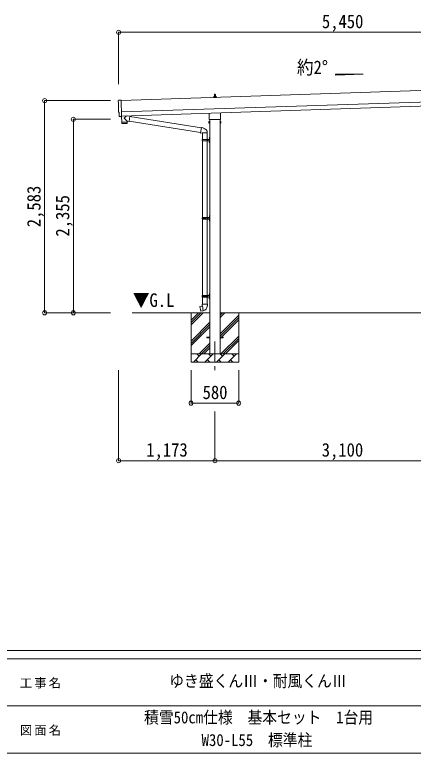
# Model space of a CAD drawing. Units: millimetres at full size, sheet at 1:50. Extents: x -14053 to 14053, y -9700 to 9700.
# Drawn here: x -678 to 4172, y -9700 to -715 of the extents above; entities that cross this region are included whole.
import ezdxf
from ezdxf.enums import TextEntityAlignment as Align

# ---------------------------------------------------------------- set-up
doc = ezdxf.new("R2010")
doc.units = ezdxf.units.MM
doc.header["$LTSCALE"] = 50
doc.header["$PDMODE"] = 32
doc.header["$PDSIZE"] = 50
doc.linetypes.add('CHAIN1', pattern=[8, 5, -1, 1, -1])
for name, color, linetype, lineweight in [('0-1_Defpoints', 7, 'CHAIN1', 9), ('0-2_TEXT1', 4, 'Continuous', 9), ('0-3_SHAPE', 7, 'Continuous', 9), ('0-7_PARTS2', 7, 'Continuous', 9), ('0-8_TABLE1', 6, 'Continuous', 9), ('0-9_DIM1', 7, 'Continuous', 9), ('F-0', 7, 'Continuous', 9)]:
    doc.layers.add(name, color=color, linetype=linetype, lineweight=lineweight)
doc.styles.add('ＭＳ ゴシック', font='')
doc.styles.get('ＭＳ ゴシック').set_extended_font_data('MS Gothic')

msp = doc.modelspace()

# ---------------------------------------------------------------- linework, layer by layer
at = {"layer": '0-1_Defpoints'}
msp.add_line((1758.01, -4691.27), (1758.01, -5040.27), dxfattribs=at)
at = {"layer": '0-2_TEXT1'}
for p, q in [((5997.93, -1578.24), (616.14, -1757.63)), ((1748.01, -1711.23), (1748.01, -1707.01)), ((1749.01, -1707.01), (1767.01, -1707.01)), ((1752.01, -1707.01), (1752.73, -1683.49)), ((1753.73, -1682.51), (1762.28, -1682.51)), ((1763.28, -1683.49), (1764.01, -1707.01)), ((1768.01, -1711.23), (1768.01, -1707.01)), ((584.47, -1755.25), (615.97, -1752.55)), ((615.97, -1752.55), (622.57, -1950.29)), ((620.81, -1897.56), (6002.59, -1718.16)), ((622.47, -1947.53), (6004.25, -1768.14)), ((1739.76, -1722.51), (1739.76, -1714.8)), ((1776.26, -1722.51), (1739.76, -1722.51)), ((1740.14, -1714.01), (1775.87, -1714.01)), ((1740.52, -1713.83), (1747.24, -1712.2)), ((1747.62, -1712.01), (1768.39, -1712.01)), ((1775.49, -1713.83), (1768.77, -1712.2)), ((1776.26, -1722.51), (1776.26, -1714.8)), ((591.55, -1901.92), (590.95, -1901.94)), ((593.11, -1948.92), (591.55, -1901.92)), ((602.98, -1951.95), (596.05, -1951.82)), ((603.71, -1951.65), (604.35, -1951)), ((604.35, -1951), (622.6, -1951.3)), ((1689.71, -1976.5), (1689.71, -1911.95)), ((1826.31, -1907.4), (1826.31, -1976.5)), ((1684.01, -2014.77), (1684.77, -2013.46)), ((1684.01, -2014.77), (1684.01, -2031.77)), ((1684.01, -2031.77), (1684.77, -2033.09)), ((1691.01, -2013.46), (1684.77, -2013.46)), ((1691.01, -2018.37), (1684.77, -2018.37)), ((1691.01, -2028.18), (1684.77, -2028.18)), ((1691.01, -2033.09), (1684.77, -2033.09)), ((1688.01, -1985.27), (1688.01, -1979.77)), ((1825.94, -1988.77), (1690.07, -1988.77)), ((1691.01, -2033.09), (1691.01, -2013.46)), ((1691.01, -2014.07), (1693.51, -2014.07)), ((1693.51, -2032.47), (1691.01, -2032.47)), ((1693.51, -2012.77), (1695.51, -2012.77)), ((1693.51, -2033.77), (1693.51, -2012.77)), ((1695.51, -2033.77), (1693.51, -2033.77)), ((1695.51, -1988.77), (1695.51, -4841.27)), ((1695.51, -2012.77), (1695.51, -2033.77)), ((1820.51, -1988.77), (1820.51, -4841.27)), ((1822.51, -2012.77), (1820.51, -2012.77)), ((1820.51, -2033.77), (1822.51, -2033.77)), ((1822.51, -2033.77), (1822.51, -2012.77)), ((1825.01, -2014.07), (1822.51, -2014.07)), ((1822.51, -2032.47), (1825.01, -2032.47)), ((1825.01, -2013.46), (1831.25, -2013.46)), ((1825.01, -2033.09), (1825.01, -2013.46)), ((1825.01, -2018.37), (1831.25, -2018.37)), ((1825.01, -2028.18), (1831.25, -2028.18)), ((1825.01, -2033.09), (1831.25, -2033.09)), ((1828.01, -1979.77), (1828.01, -1985.27)), ((1832.01, -2014.77), (1831.25, -2013.46)), ((1832.01, -2031.77), (1831.25, -2033.09)), ((1832.01, -2014.77), (1832.01, -2031.77)), ((1658.01, -4645.77), (1658.01, -4636.77)), ((1658.01, -4636.77), (1695.51, -4636.77)), ((1658.01, -4645.77), (1695.51, -4645.77)), ((1820.51, -4636.77), (1858.01, -4636.77)), ((1820.51, -4645.77), (1858.01, -4645.77)), ((1858.01, -4645.77), (1858.01, -4636.77))]:
    msp.add_line(p, q, dxfattribs=at)
for centre, radius, start, end in [((1752.09, -1707.65), 4.13, 90, 171.17633), ((1749.01, -1708.01), 1, 90, 180), ((1753.73, -1683.51), 1, 90, 178.60509), ((1761.34, -1707.01), 4.83, 133.60282, 180), ((1754.67, -1707.01), 4.83, 0, 46.39718), ((1762.28, -1683.51), 1, 1.39491, 90), ((1763.92, -1707.65), 4.13, 8.82367, 90), ((1767.01, -1708.01), 1, 0, 90), ((1740.76, -1714.8), 1, 103.62699, 180), ((1747.01, -1711.23), 1, 283.62699, 0), ((1769.01, -1711.23), 1, 180, 256.37301), ((1775.26, -1714.8), 1, 0, 76.37301), ((1692.01, -1979.77), 4, 125.09963, 180), ((1824.01, -1979.77), 4, 0, 54.90037), ((1688.35, -2015.91), 4.34, 145.61575, 214.38425), ((1688.35, -2030.64), 4.34, 145.61575, 214.38425), ((1700.25, -2023.27), 16.24, 162.41205, 197.58795), ((1692.01, -1985.27), 4, 180, 194.47751), ((1692.01, -1985.27), 4, 194.47751, 241.04498), ((1824.01, -1985.27), 4, 298.95502, 345.52249), ((1824.01, -1985.27), 4, 345.52249, 0), ((1827.66, -2015.91), 4.34, 325.61575, 34.38425), ((1815.77, -2023.27), 16.24, 342.41205, 17.58795), ((1827.66, -2030.64), 4.34, 325.61575, 34.38425)]:
    msp.add_arc(centre, radius, start, end, dxfattribs=at)
for centre, major_axis, ratio, start_param, end_param in [((584.73, -1758.24), (-3, -0.1), 0.99863, 4.7647489, 6.2979817), ((-4176.14, -1987.4), (4760.73, 158.69), 0.99863, 6.2686928, 6.2979817), ((590.8, -1897.54), (-4.4, -0.15), 0.99863, 6.2686928, 7.8539816), ((596.11, -1948.82), (-2.11, -2.14), 0.9974, 5.5252311, 7.0411395), ((603, -1950.95), (-0.704, -0.714), 0.9974, 0.7579542, 1.5707963)]:
    msp.add_ellipse(centre, major_axis=major_axis, ratio=ratio, start_param=start_param, end_param=end_param, dxfattribs=at)
at = {"layer": '0-3_SHAPE'}
for p, q in [((1695.51, -4341.27), (751.35, -4341.27)), ((1468.01, -4458.04), (1584.77, -4341.27)), ((1468.01, -4486.33), (1613.06, -4341.27)), ((1468.01, -4429.76), (1556.49, -4341.27)), ((1468.01, -4341.27), (1468.01, -4941.27)), ((1820.51, -4370.1), (1849.33, -4341.27)), ((1820.51, -4398.38), (1877.62, -4341.27)), ((4795.51, -4341.27), (1820.51, -4341.27)), ((1820.51, -4596.37), (2048.01, -4368.87)), ((1820.51, -4624.66), (2048.01, -4397.16)), ((2048.01, -4341.27), (2048.01, -4941.27)), ((1468.01, -4684.31), (1695.51, -4456.81)), ((1468.01, -4712.6), (1695.51, -4485.1)), ((1820.51, -4652.94), (2048.01, -4425.44)), ((1468.01, -4740.88), (1695.51, -4513.38)), ((1830.16, -4841.27), (2048.01, -4623.43)), ((1858.45, -4841.27), (2048.01, -4651.72)), ((1565.61, -4841.27), (1695.51, -4711.37)), ((1593.89, -4841.27), (1695.51, -4739.66)), ((1886.73, -4841.27), (2048.01, -4680)), ((1468.01, -4841.27), (2048.01, -4841.27)), ((1495.88, -4941.27), (1595.88, -4841.27)), ((1567.32, -4869.83), (1538.77, -4841.27)), ((1622.17, -4841.27), (1695.51, -4767.94)), ((1637.3, -4941.27), (1737.3, -4841.27)), ((1708.74, -4869.83), (1680.19, -4841.27)), ((1778.72, -4941.27), (1878.72, -4841.27)), ((1850.16, -4869.83), (1821.61, -4841.27)), ((1920.14, -4941.27), (2020.14, -4841.27)), ((1991.59, -4869.83), (1963.03, -4841.27)), ((2048.01, -4941.27), (1468.01, -4941.27)), ((1524.43, -4912.72), (1552.98, -4941.27)), ((1665.85, -4912.72), (1694.4, -4941.27)), ((1807.27, -4912.72), (1835.82, -4941.27)), ((1948.69, -4912.72), (1977.25, -4941.27))]:
    msp.add_line(p, q, dxfattribs=at)
at = {"layer": '0-7_PARTS2', "color": 4}
msp.add_lwpolyline([(3563.37, -1436.09), (3227.37, -1448.5), (3227.37, -1436.09)], close=True, dxfattribs=at)
at = {"layer": '0-8_TABLE1'}
for p, q in [((585.36, -927.16), (6035.03, -927.16)), ((585.36, -927.16), (585.36, -1558.55)), ((-314.64, -1758.66), (-314.64, -4341.27)), ((-314.64, -1758.66), (485.36, -1758.66)), ((35.36, -1986.27), (35.36, -4341.27)), ((35.36, -1986.27), (485.36, -1986.27)), ((-314.64, -4341.27), (485.36, -4341.27)), ((585.36, -6140.27), (585.36, -5040.27)), ((1468.01, -5440.27), (1468.01, -5040.27)), ((2048.01, -5440.27), (2048.01, -5040.27)), ((1468.01, -5440.27), (2048.01, -5440.27)), ((1758.01, -6140.27), (1758.01, -5542.27)), ((1758.01, -6140.27), (585.36, -6140.27)), ((1758.01, -6140.27), (4858.01, -6140.27))]:
    msp.add_line(p, q, dxfattribs=at)
for p in [(585.36, -927.16), (-314.64, -1758.66), (35.36, -1986.27), (-314.64, -4341.27), (35.36, -4341.27), (1468.01, -5440.27), (2048.01, -5440.27), (585.36, -6140.27), (1758.01, -6140.27)]:
    msp.add_point(p, dxfattribs=at)
at = {"layer": '0-9_DIM1'}
for p, q in [((622.2, -1951.29), (624.57, -2022.5)), ((622.57, -1950.29), (622.6, -1951.3)), ((688.14, -2008.36), (656.64, -1975.85)), ((683.89, -1945.48), (656.68, -1968.51)), ((721.58, -1948.77), (695.67, -1945.09)), ((721.58, -1948.77), (712.62, -2011.84)), ((721.32, -1950.6), (1594.14, -2089.52)), ((624.57, -2022.5), (688.54, -2020.37)), ((688.57, -2021.37), (624.61, -2023.5)), ((624.61, -2023.5), (625.27, -2036.54)), ((685.88, -2037.47), (628.37, -2039.38)), ((629.07, -2022.35), (629.12, -2023.35)), ((684.04, -2020.52), (684.05, -2021.52)), ((688.14, -2008.36), (688.54, -2020.37)), ((688.14, -2008.36), (712.62, -2011.84)), ((688.78, -2034.42), (688.57, -2021.37)), ((712.88, -2010.01), (1583.72, -2148.62)), ((1594.46, -2087.71), (1583.4, -2150.44)), ((1583.4, -2150.44), (1603.15, -2153.57)), ((1583.4, -2150.44), (1583.79, -2152.69)), ((1583.79, -2152.69), (1587.36, -2153.32)), ((1587.36, -2153.32), (1588.55, -2151.25)), ((1594.46, -2087.71), (1614.09, -2091.52)), ((1599.16, -2086.35), (1599.58, -2088.7)), ((1603.15, -2153.57), (1605.36, -2152.58)), ((1665.66, -2152.98), (1604.47, -2152.98)), ((1605.51, -2152.98), (1605.51, -2232.27)), ((1614.09, -2091.52), (1615.78, -2093.15)), ((1615.78, -2093.15), (1617.89, -2093.6)), ((1665.51, -2152.98), (1665.51, -2232.27)), ((1602.51, -2234.27), (1652.84, -2234.27)), ((1603.51, -2232.27), (1603.51, -2234.27)), ((1603.51, -2232.27), (1689.51, -2232.27)), ((1662.51, -2232.27), (1662.51, -2236.77)), ((1662.51, -2245.77), (1664.51, -2245.77)), ((1662.51, -2250.27), (1662.51, -2245.77)), ((1670.51, -2232.27), (1670.51, -2250.27)), ((1670.51, -2245.77), (1673.51, -2245.77)), ((1689.2, -2215.13), (1691.25, -2216.12)), ((1689.2, -2219.42), (1691.25, -2218.42)), ((1690.47, -2213.12), (1690.47, -2221.42)), ((1690.47, -2213.12), (1691.11, -2213.12)), ((1690.47, -2221.42), (1691.11, -2221.42)), ((1691.11, -2213.12), (1691.51, -2213.52)), ((1691.11, -2213.12), (1691.11, -2221.42)), ((1691.11, -2221.42), (1691.51, -2221.02)), ((1691.25, -2216.12), (1691.86, -2217.27)), ((1691.25, -2218.42), (1691.86, -2217.27)), ((1691.51, -2209.27), (1694.51, -2207.77)), ((1691.51, -2209.27), (1691.51, -2273.27)), ((1694.51, -2207.77), (1695.51, -2207.77)), ((1694.51, -2207.77), (1694.51, -2274.77)), ((1695.51, -2207.77), (1695.51, -2274.77)), ((1602.51, -2248.27), (1652.84, -2248.27)), ((1603.51, -2250.27), (1603.51, -2248.27)), ((1603.51, -2250.27), (1689.51, -2250.27)), ((1605.51, -2250.27), (1605.51, -3182.27)), ((1665.51, -2250.27), (1665.51, -3182.27)), ((1689.2, -2263.13), (1691.25, -2264.12)), ((1689.2, -2267.42), (1691.25, -2266.42)), ((1690.47, -2261.12), (1690.47, -2269.42)), ((1690.47, -2261.12), (1691.11, -2261.12)), ((1690.47, -2269.42), (1691.11, -2269.42)), ((1691.11, -2261.12), (1691.51, -2261.52)), ((1691.11, -2261.12), (1691.11, -2269.42)), ((1691.11, -2269.42), (1691.51, -2269.02)), ((1691.25, -2264.12), (1691.86, -2265.27)), ((1691.25, -2266.42), (1691.86, -2265.27)), ((1691.51, -2273.27), (1694.51, -2274.77)), ((1694.51, -2274.77), (1695.51, -2274.77)), ((1605.01, -3184.27), (1655.34, -3184.27)), ((1605.01, -3198.27), (1655.34, -3198.27)), ((1605.51, -3200.27), (1605.51, -4132.27)), ((1606.01, -3182.27), (1606.01, -3184.27)), ((1606.01, -3182.27), (1692.01, -3182.27)), ((1606.01, -3200.27), (1606.01, -3198.27)), ((1606.01, -3200.27), (1692.01, -3200.27)), ((1665.01, -3182.27), (1665.01, -3186.77)), ((1665.01, -3195.77), (1667.01, -3195.77)), ((1665.01, -3200.27), (1665.01, -3195.77)), ((1665.51, -3200.27), (1665.51, -4132.27)), ((1673.01, -3182.27), (1673.01, -3200.27)), ((1673.01, -3195.77), (1676.01, -3195.77)), ((1691.7, -3165.13), (1693.75, -3166.12)), ((1691.7, -3169.42), (1693.75, -3168.42)), ((1691.7, -3213.13), (1693.75, -3214.12)), ((1691.7, -3217.42), (1693.75, -3216.42)), ((1692.97, -3163.12), (1692.97, -3171.42)), ((1692.97, -3163.12), (1693.61, -3163.12)), ((1692.97, -3171.42), (1693.61, -3171.42)), ((1692.97, -3211.12), (1692.97, -3219.42)), ((1692.97, -3211.12), (1693.61, -3211.12)), ((1692.97, -3219.42), (1693.61, -3219.42)), ((1693.61, -3163.12), (1694.01, -3163.52)), ((1693.61, -3163.12), (1693.61, -3171.42)), ((1693.61, -3171.42), (1694.01, -3171.02)), ((1693.61, -3211.12), (1694.01, -3211.52)), ((1693.61, -3211.12), (1693.61, -3219.42)), ((1693.61, -3219.42), (1694.01, -3219.02)), ((1693.75, -3166.12), (1694.36, -3167.27)), ((1693.75, -3168.42), (1694.36, -3167.27)), ((1693.75, -3214.12), (1694.36, -3215.27)), ((1693.75, -3216.42), (1694.36, -3215.27)), ((1694.01, -3159.27), (1697.01, -3157.77)), ((1694.01, -3159.27), (1694.01, -3223.27)), ((1694.01, -3223.27), (1697.01, -3224.77)), ((1697.01, -3157.77), (1698.01, -3157.77)), ((1697.01, -3157.77), (1697.01, -3224.77)), ((1697.01, -3224.77), (1698.01, -3224.77)), ((1698.01, -3157.77), (1698.01, -3224.77)), ((1603.51, -4132.27), (1603.51, -4134.27)), ((1603.51, -4132.27), (1689.51, -4132.27)), ((1662.51, -4132.27), (1662.51, -4136.77)), ((1670.51, -4132.27), (1670.51, -4150.27)), ((1689.2, -4115.13), (1691.25, -4116.12)), ((1689.2, -4119.42), (1691.25, -4118.42)), ((1690.47, -4113.12), (1690.47, -4121.42)), ((1690.47, -4113.12), (1691.11, -4113.12)), ((1690.47, -4121.42), (1691.11, -4121.42)), ((1691.11, -4113.12), (1691.51, -4113.52)), ((1691.11, -4113.12), (1691.11, -4121.42)), ((1691.11, -4121.42), (1691.51, -4121.02)), ((1691.25, -4116.12), (1691.86, -4117.27)), ((1691.25, -4118.42), (1691.86, -4117.27)), ((1691.51, -4109.27), (1694.51, -4107.77)), ((1691.51, -4109.27), (1691.51, -4173.27)), ((1694.51, -4107.77), (1695.51, -4107.77)), ((1694.51, -4107.77), (1694.51, -4174.77)), ((1695.51, -4107.77), (1695.51, -4174.77)), ((1602.51, -4134.27), (1652.84, -4134.27)), ((1602.51, -4148.27), (1652.84, -4148.27)), ((1603.51, -4150.27), (1603.51, -4148.27)), ((1603.51, -4150.27), (1689.51, -4150.27)), ((1605.51, -4150.27), (1605.51, -4235.2)), ((1662.51, -4145.77), (1664.51, -4145.77)), ((1662.51, -4150.27), (1662.51, -4145.77)), ((1665.51, -4150.27), (1665.51, -4235.2)), ((1670.51, -4145.77), (1673.51, -4145.77)), ((1689.2, -4163.13), (1691.25, -4164.12)), ((1689.2, -4167.42), (1691.25, -4166.42)), ((1690.47, -4161.12), (1690.47, -4169.42)), ((1690.47, -4161.12), (1691.11, -4161.12)), ((1690.47, -4169.42), (1691.11, -4169.42)), ((1691.11, -4161.12), (1691.51, -4161.52)), ((1691.11, -4161.12), (1691.11, -4169.42)), ((1691.11, -4169.42), (1691.51, -4169.02)), ((1691.25, -4164.12), (1691.86, -4165.27)), ((1691.25, -4166.42), (1691.86, -4165.27)), ((1691.51, -4173.27), (1694.51, -4174.77)), ((1694.51, -4174.77), (1695.51, -4174.77)), ((1576.24, -4264.82), (1585.86, -4319.38)), ((1589.79, -4261.05), (1589.58, -4261.29)), ((1591.75, -4260.68), (1589.79, -4261.05)), ((1592.03, -4260.83), (1591.75, -4260.68)), ((1603.66, -4235.2), (1601.51, -4235.98)), ((1601.51, -4235.98), (1601.51, -4239.6)), ((1601.51, -4239.6), (1603.75, -4240.42)), ((1603.66, -4235.2), (1604.01, -4255.2)), ((1667.36, -4235.2), (1603.66, -4235.2)), ((1604.01, -4255.2), (1605.36, -4257.2)), ((1615.27, -4315.7), (1605.14, -4258.22)), ((1605.16, -4257.4), (1605.16, -4258.11)), ((1605.36, -4257.2), (1605.33, -4257.21)), ((1665.7, -4257.14), (1665.62, -4259.31)), ((1667.01, -4255.2), (1665.7, -4257.14)), ((1667.36, -4235.2), (1667.01, -4255.2)), ((1669.51, -4239.6), (1667.27, -4240.42)), ((1667.36, -4235.2), (1669.51, -4235.98)), ((1669.51, -4235.98), (1669.51, -4239.6)), ((1587.02, -4320.2), (1585.86, -4319.38)), ((1615, -4315.61), (1587.02, -4320.2)), ((1599.88, -4318.29), (1599.6, -4318.14)), ((1601.86, -4317.97), (1599.88, -4318.29)), ((1602.07, -4317.73), (1601.86, -4317.97)), ((1615.57, -4316.46), (1615.33, -4315.8))]:
    msp.add_line(p, q, dxfattribs=at)
for points in [[(1594.46, -2087.71), (1595.6, -2085.72), (1599.16, -2086.35)], [(1662.51, -2236.77), (1664.51, -2236.77), (1664.51, -2245.77)], [(1670.51, -2236.77), (1673.51, -2236.77), (1673.51, -2245.77)], [(1665.01, -3186.77), (1667.01, -3186.77), (1667.01, -3195.77)], [(1673.01, -3186.77), (1676.01, -3186.77), (1676.01, -3195.77)], [(1662.51, -4136.77), (1664.51, -4136.77), (1664.51, -4145.77)], [(1670.51, -4136.77), (1673.51, -4136.77), (1673.51, -4145.77)], [(1604.92, -4258.4), (1577.05, -4263.65), (1576.24, -4264.82)]]:
    msp.add_lwpolyline(points, dxfattribs=at)
for centre, radius, start, end in [((660.06, -1972.2), 5, 132.56466, 226.88314), ((628.26, -2036.39), 3, 182.90915, 271.95747), ((685.78, -2034.47), 3, 271.90915, 0.90915), ((1605.36, -2152.58), 60.3, 359.62495, 78), ((1651.26, -2241.27), 49.25, 171.82876, 180.00002), ((1651.26, -2241.27), 49.25, 180.00002, 188.17127), ((1652.84, -2232.27), 2, 270, 359.99998), ((1694.8, -2217.27), 6, 136.21765, 223.78235), ((1689.51, -2230.27), 2, 270, 359.99998), ((1652.84, -2250.27), 2, 0.00005, 90.00004), ((1694.8, -2265.27), 6, 136.21765, 223.78235), ((1689.51, -2252.27), 2, 0.00005, 90.00004), ((1653.76, -3191.27), 49.25, 171.82876, 180.00002), ((1653.76, -3191.27), 49.25, 180.00002, 188.17127), ((1655.34, -3182.27), 2, 270, 359.99998), ((1655.34, -3200.27), 2, 0.00005, 90.00004), ((1697.3, -3167.27), 6, 136.21765, 223.78235), ((1697.3, -3215.27), 6, 136.21765, 223.78235), ((1692.01, -3180.27), 2, 270, 359.99998), ((1692.01, -3202.27), 2, 0.00005, 90.00004), ((1652.84, -4132.27), 2, 270, 359.99998), ((1694.8, -4117.27), 6, 136.21765, 223.78235), ((1689.51, -4130.27), 2, 270, 359.99998), ((1651.26, -4141.27), 49.25, 171.82876, 180.00002), ((1651.26, -4141.27), 49.25, 180.00002, 188.17127), ((1652.84, -4150.27), 2, 0.00005, 90.00004), ((1694.8, -4165.27), 6, 136.21765, 223.78235), ((1689.51, -4152.27), 2, 0.00005, 90.00004), ((1604.86, -4258.11), 0.3, 280.66842, 0), ((1605.36, -4257.4), 0.2, 100, 180), ((1605.36, -4257.2), 60.3, 279.96938, 358), ((1615.05, -4315.9), 0.3, 20, 99.33158), ((1615.76, -4316.39), 0.2, 200, 279.96938)]:
    msp.add_arc(centre, radius, start, end, dxfattribs=at)
at = {"layer": 'F-0', "color": 5, "lineweight": 5}
for p, q in [((-14053.43, -8450), (13346.57, -8450)), ((-14053.43, -8550), (8901.98, -8550)), ((-5748.03, -9125), (4501.97, -9125)), ((-14053.43, -9700), (13346.57, -9700))]:
    msp.add_line(p, q, dxfattribs=at)

# ---------------------------------------------------------------- texts
at = {"layer": '0-7_PARTS2', "style": 'ＭＳ ゴシック', "width": 0.9}
for s, p in [('約2°', (2756.29, -1486.14)), ('▼G.L', (758.62, -4319.06))]:
    msp.add_text(s, height=165, dxfattribs=at).set_placement(p, align=Align.BOTTOM_LEFT)
at = {"layer": '0-8_TABLE1', "color": 7, "style": 'ＭＳ ゴシック', "width": 0.9}
for s, p in [('5,450', (3060.2, -927.16)), ('580', (1608.01, -5440.27)), ('1,173', (921.69, -6140.27)), ('3,100', (3058.01, -6140.27))]:
    msp.add_text(s, height=165, dxfattribs=at).set_placement(p, align=Align.BOTTOM_LEFT)
for s, p in [('2,583', (-314.64, -3299.97)), ('2,355', (35.36, -3413.77))]:
    msp.add_text(s, height=165, rotation=90, dxfattribs=at).set_placement(p, align=Align.BOTTOM_LEFT)
at = {"layer": 'F-0', "style": 'ＭＳ ゴシック', "width": 0.9}
for s, p in [('ゆき盛くんⅢ・耐風くんⅢ', (1201.97, -8937.5)), ('積雪50cm仕様\u3000基本セット\u30001台用', (895.72, -9380.76)), ('W30-L55\u3000標準柱', (1595.72, -9656.45))]:
    msp.add_text(s, height=146.6, dxfattribs=at).set_placement(p, align=Align.BOTTOM_LEFT)
at = {"layer": 'F-0', "char_height": 110, "attachment_point": 7, "style": 'ＭＳ ゴシック'}
for s, insert in [('\\T1.17;工事名', (-616.19, -8912.5)), ('\\T1.17;図面名', (-616.19, -9487.5))]:
    msp.add_mtext(s, dxfattribs=dict(at, insert=insert))

doc.saveas('drawing.dxf')
